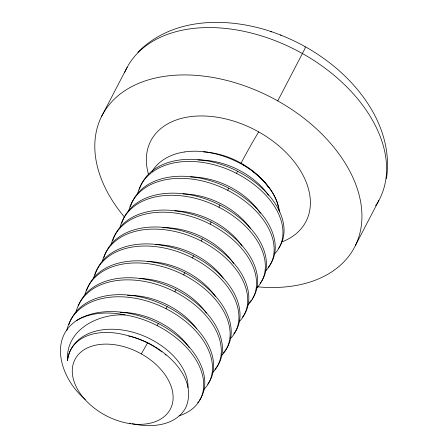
<?xml version="1.0" encoding="UTF-8"?>
<svg xmlns="http://www.w3.org/2000/svg" width="448" height="448" viewBox="0 0 448 448"><rect width="100%" height="100%" fill="white"/><g stroke="black" fill="none" stroke-linecap="round" stroke-linejoin="round"><path stroke-width="0.67" d="M386.462 178.657C394.005 128.817 359.89 82.97 320.6 56.263L319.906 55.787C307.821 47.51 294.778 40.69 281.17 35.274L280.476 35.017M101.405 116.799L127.198 67.228M179.071 415.839A75.981 46.99 27.7 0 0 202.748 376.258A75.981 48.446 24 0 0 157.226 325.629L158.323 323.512A75.981 48.446 24 0 1 203.846 374.142A75.981 46.99 27.7 0 1 199.242 400.646M66.758 330.77A75.981 53.346 27.3 0 1 94.231 300.826A75.981 51.626 23.6 0 1 166.029 308.711L167.132 306.594A75.981 48.446 24 0 1 212.654 357.224A75.981 46.99 27.7 0 1 207.676 384.238M75.824 312.687A75.981 53.346 27.3 0 1 103.034 283.909A75.981 51.626 23.6 0 1 174.838 291.794L175.941 289.677A75.981 48.446 24 0 1 221.463 340.306A75.981 46.99 27.7 0 1 214.878 369.292M84.924 294.616A75.981 53.346 27.3 0 1 111.843 266.991A75.981 51.626 23.6 0 1 183.641 274.876L184.744 272.759A75.981 48.446 24 0 1 230.266 323.394A75.981 46.99 27.7 0 1 223.255 352.845M93.727 277.698A75.981 53.346 27.3 0 1 120.652 250.074A75.981 51.626 23.6 0 1 192.45 257.958L193.553 255.842A75.981 48.446 24 0 1 239.075 306.477A75.981 46.99 27.7 0 1 233.71 333.99M102.245 261.934A75.981 53.346 27.3 0 1 129.455 233.156A75.981 51.626 23.6 0 1 201.258 241.041L202.356 238.924A75.981 48.446 24 0 1 247.878 289.559A75.981 46.99 27.7 0 1 242.519 317.072M111.048 245.017A75.981 53.346 27.3 0 1 138.264 216.238A75.981 51.626 23.6 0 1 210.062 224.123L211.165 222.006A75.981 48.446 24 0 1 256.687 272.642A75.981 46.99 27.7 0 1 252.084 299.141M120.148 226.946A75.981 53.346 27.3 0 1 147.067 199.321A75.981 51.626 23.6 0 1 218.87 207.206L219.974 205.089A75.981 48.446 24 0 1 265.496 255.724A75.981 46.99 27.7 0 1 260.131 283.237M128.666 211.182A75.981 53.346 27.3 0 1 155.876 182.403A75.981 51.626 23.6 0 1 227.674 190.288L228.777 188.171A75.981 48.446 24 0 1 274.299 238.806A75.981 46.99 27.7 0 1 268.134 267.305M137.469 194.264A75.981 53.346 27.3 0 1 164.685 165.486A75.981 51.626 23.6 0 1 236.482 173.37L237.586 171.254M277.749 100.895L302.411 53.525C302.943 51.817 305.967 47.846 305.071 46.878M355.337 245.65L378.857 200.486M141.333 353.909L147.616 342.759C170.262 353.881 197.238 379.624 185.965 407.277C175.969 426.166 150.993 427.935 132.367 423.741M152.034 171.5C158.743 160.177 171.506 153.888 184.195 152.018M137.838 52.315C174.804 14.571 235.329 16.873 281.17 35.274M158.323 323.512A75.981 51.626 23.6 0 0 86.526 315.627A75.947 53.323 27.3 0 0 76.199 320.785C47.314 340.682 62.843 381.287 85.327 399.381M157.226 325.623A75.97 51.621 23.6 0 0 125.076 314.944C98.358 313.398 65.514 329.633 67.536 360.382A62.009 41.009 27.5 0 1 128.738 335.927A61.533 41.67 24.6 0 1 147.605 342.782M129.73 423.13L130.788 423.388M270.777 31.494L271.802 31.875M244.317 165.654L241.069 163.772L241.069 163.162A25.424 0.896 -60.7 0 1 258.692 131.897M243.208 164.998L246.428 166.97M245.308 166.27L247.464 167.647M247.363 167.586L248.489 168.33M248.377 168.263L249.502 169.025M249.374 168.952L250.505 169.73M250.365 169.646L251.496 170.447M251.345 170.352L252.476 171.17M252.308 171.069C263.06 179.127 272.541 189.616 277.183 202.406M253.266 171.797L259.207 176.781M259.644 177.184L260.075 177.587M260.506 177.99L260.932 178.399M261.352 178.808L261.772 179.222M262.186 179.631L262.595 180.051M263.004 180.466L263.407 180.886M263.805 181.311C271.538 189.582 277.878 199.791 279.294 211.21M277.334 202.832L277.48 203.258M277.62 203.683L279.244 210.801M279.345 211.618L279.384 212.022M124.527 72.817A142.386 94.164 27.5 0 1 297.842 51.038A142.386 94.164 27.5 0 1 375.642 205.783M148.546 174.49A87.433 57.82 27.5 0 1 196.907 116.066A87.433 57.82 27.5 0 1 298.06 166.975A87.433 57.82 27.5 0 1 282.285 241.797M203.549 151.928A62.009 41.009 27.5 0 1 268.727 187.656M124.566 217.213A142.386 94.164 27.5 0 1 161.118 76.888A142.386 94.164 27.5 0 1 352.682 177.061A142.386 94.164 27.5 0 1 257.712 286.832M128.738 335.927A62.238 42.526 22.7 0 1 147.498 342.905A62.266 39.362 23.3 0 1 161.941 351.893M67.536 360.382A62.272 44.268 27.2 0 1 90.67 332.735A62.266 42.543 22.7 0 1 149.699 338.677A62.266 39.362 23.3 0 1 187.219 379.602A62.266 37.901 27.7 0 1 188.02 387.626M76.199 320.785A75.768 50.109 27.5 0 1 125.076 314.944M236.482 173.37A75.981 48.446 24 0 1 282.005 224A75.981 46.99 27.7 0 1 274.551 253.926M227.674 190.288A75.981 48.446 24 0 1 273.202 240.918A75.981 46.99 27.7 0 1 265.742 270.838M228.777 188.171A75.981 51.626 23.6 0 0 156.979 180.286A75.981 53.346 27.3 0 0 130.385 206.769M218.87 207.206A75.981 48.446 24 0 1 264.393 257.835A75.981 46.99 27.7 0 1 256.939 287.756M219.968 205.089A75.981 51.626 23.6 0 0 148.17 197.204A75.981 53.346 27.3 0 0 121.755 223.115M210.062 224.123A75.981 48.446 24 0 1 255.584 274.753A75.981 46.99 27.7 0 1 248.13 304.674M211.165 222.006A75.981 51.626 23.6 0 0 139.362 214.122A75.981 53.346 27.3 0 0 112.773 240.604M201.258 241.041A75.981 48.446 24 0 1 246.781 291.67A75.981 46.99 27.7 0 1 239.327 321.591M202.356 238.924A75.981 51.626 23.6 0 0 130.558 231.039A75.981 53.346 27.3 0 0 103.964 257.522M192.45 257.958A75.981 48.446 24 0 1 237.972 308.588A75.981 46.99 27.7 0 1 230.518 338.509M193.553 255.842A75.981 51.626 23.6 0 0 121.75 247.957A75.981 53.346 27.3 0 0 94.993 275.01M183.641 274.876A75.981 48.446 24 0 1 229.169 325.506A75.981 46.99 27.7 0 1 221.71 355.426M184.744 272.759A75.981 51.626 23.6 0 0 112.946 264.874A75.981 53.346 27.3 0 0 86.531 290.786M174.838 291.794A75.981 48.446 24 0 1 220.36 342.423A75.981 46.99 27.7 0 1 212.906 372.344M175.935 289.677A75.981 51.626 23.6 0 0 104.138 281.792A75.981 53.346 27.3 0 0 78.305 306.023M166.029 308.711A75.981 48.446 24 0 1 211.551 359.341A75.981 46.99 27.7 0 1 204.098 389.262M167.132 306.594A75.981 51.626 23.6 0 0 95.329 298.71A75.981 53.346 27.3 0 0 68.914 324.621M208.208 152.432A69.3 46.486 24.7 0 1 240.996 163.878M165.01 354.334A62.266 39.362 23.3 0 1 165.995 355.174M198.486 401.66A75.981 46.99 27.7 0 1 197.68 402.646M251.322 300.154A75.981 46.99 27.7 0 1 249.234 302.562M139.367 189.28A75.981 53.346 27.3 0 1 165.782 163.369A75.981 51.626 23.6 0 1 237.586 171.254A75.981 48.446 24 0 1 283.108 221.889A75.981 46.99 27.7 0 1 278.499 248.388M184.19 152.006A69.518 46.732 24.7 0 1 208.186 152.281M268.436 195.233A62.266 39.362 23.3 0 0 237.765 169.506A62.266 42.543 22.7 0 0 197.954 160.076M260.383 213.287A62.266 39.362 23.3 0 0 228.956 186.424A62.266 42.543 22.7 0 0 190.523 176.977M250.432 228.497A62.266 39.362 23.3 0 0 220.153 203.342A62.266 42.543 22.7 0 0 182.997 193.9M242.015 245.98A62.266 39.362 23.3 0 0 211.344 220.254A62.266 42.543 22.7 0 0 174.832 210.829M233.587 263.469A62.266 39.362 23.3 0 0 202.541 237.171A62.266 42.543 22.7 0 0 162.725 227.746M223.205 278.118A62.266 39.362 23.3 0 0 193.732 254.089A62.266 42.543 22.7 0 0 155.294 244.642M215.594 296.733A62.266 39.362 23.3 0 0 184.923 271.006A62.266 42.543 22.7 0 0 147.767 261.57M206.399 313.085A62.266 39.362 23.3 0 0 176.12 287.924A62.266 42.543 22.7 0 0 139.608 278.499M196.784 328.871A62.266 39.362 23.3 0 0 167.311 304.842A62.266 42.543 22.7 0 0 127.501 295.411M189.174 347.486A62.266 39.362 23.3 0 0 158.502 321.759A62.266 42.543 22.7 0 0 120.07 312.312M84.291 398.737A53.749 35.543 27.5 0 0 170.19 409.388A53.749 35.543 27.5 0 0 113.59 344.579A53.749 35.543 27.5 0 0 84.291 398.737"/></g></svg>
